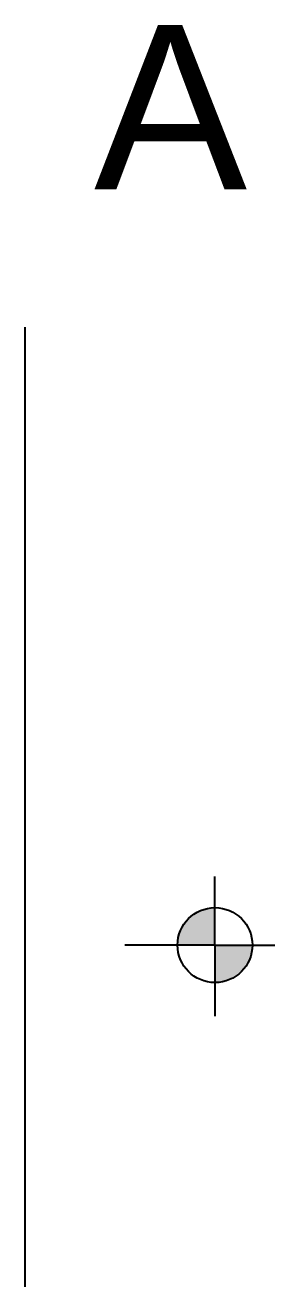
# Model space of a CAD drawing. Extents: x -30 to 1202, y 231 to 898.
# Drawn here: x 381.6 to 382.8, y 408.06 to 414.26 of the extents above; entities that cross this region are included whole.
import ezdxf

# ---------------------------------------------------------------- set-up
doc = ezdxf.new("R2010")
doc.units = 0
doc.header["$LTSCALE"] = 0.04
for name, color, linetype in [('cotas de nivel', 1, 'CONTINUOUS'), ('PISO', 1, 'CONTINUOUS'), ('PISOS', 1, 'CONTINUOUS')]:
    doc.layers.add(name, color=color, linetype=linetype)
doc.styles.add('STYLE2', font='arial.ttf')

msp = doc.modelspace()

# ---------------------------------------------------------------- hatches: boundary and pattern name
at = {"layer": 'cotas de nivel'}
h = msp.add_hatch(color=256, dxfattribs=at)
h.paths.add_polyline_path([(382.5412, 409.7096), (382.5412, 409.8949, 0.414214), (382.3559, 409.7096)])
h.paths.add_polyline_path([(382.5412, 409.7096), (382.5412, 409.5243, 0.414214), (382.7265, 409.7096)])

# ---------------------------------------------------------------- linework, layer by layer
for q in [(382.5412, 410.0492), (382.0951, 409.7096), (383.6216, 409.7096), (382.5412, 409.3581)]:
    msp.add_line((382.5412, 409.7096), q, dxfattribs=at)
msp.add_circle((382.5412, 409.7096), 0.1853, dxfattribs=at)
at = {"layer": 'PISO'}
msp.add_line((381.602, 391.4606), (381.602, 412.7673), dxfattribs=at)

# ---------------------------------------------------------------- texts
at = {"layer": 'PISOS', "color": 5, "style": 'STYLE2', "text_generation_flag": 2}
msp.add_text('A', height=0.8132, dxfattribs=at).set_placement((382.7006, 413.4489))

doc.saveas('drawing.dxf')
